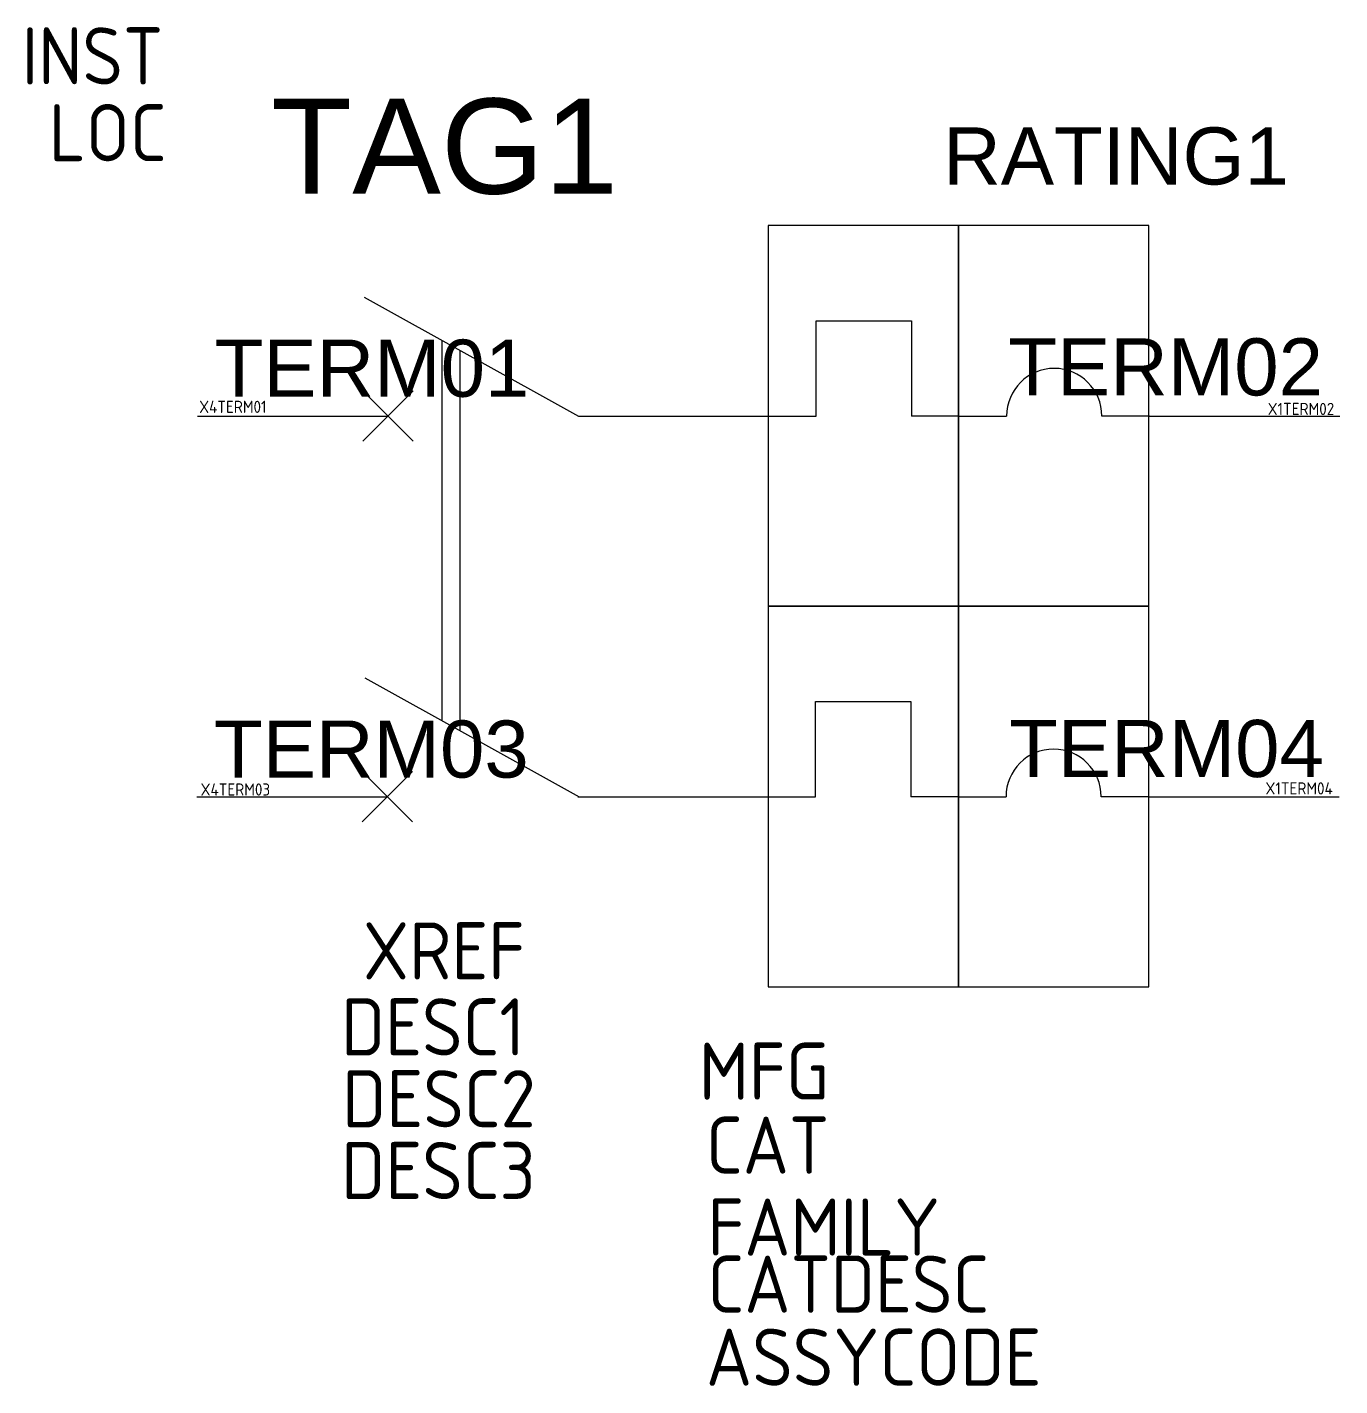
# Model space of a CAD drawing. Header units: millimetres. Extents: x -24.5 to 10, y -20.5 to 15.2.
import ezdxf
from ezdxf.enums import TextEntityAlignment as Align

# ---------------------------------------------------------------- set-up
doc = ezdxf.new("R2010")
doc.units = ezdxf.units.MM
doc.styles.get("Standard").update_dxf_attribs({"font": 'ARIAL.TTF'})
doc.styles.add('WD_IEC', font='ISOCP2.shx', dxfattribs={"width": 0.9, "height": 4})

msp = doc.modelspace()

# ---------------------------------------------------------------- linework, layer by layer
for p, q in [((-15.607, 8.125), (-9.982, 5)), ((-3.732, 5), (-3.732, 7.5)), ((-3.732, 7.5), (-1.232, 7.5)), ((-1.232, 7.5), (-1.232, 5)), ((-13.562, -3.001), (-13.562, 6.989)), ((-13.088, -3.265), (-13.088, 6.726)), ((-14.319, 4.337), (-15.645, 5.663)), ((-15.645, 4.337), (-14.319, 5.663)), ((-19.982, 5), (-14.982, 5)), ((-9.982, 5), (-4.982, 5)), ((-4.982, 5), (-3.732, 5)), ((0.018, 5), (-1.232, 5)), ((0.018, 5), (1.268, 5)), ((5.018, 5), (3.768, 5)), ((5.018, 5), (10.018, 5)), ((-15.589, -1.875), (-9.964, -5)), ((-3.749, -5), (-3.749, -2.5)), ((-3.749, -2.5), (-1.249, -2.5)), ((-1.249, -2.5), (-1.249, -5)), ((-14.336, -5.663), (-15.662, -4.337)), ((-15.662, -5.663), (-14.336, -4.337)), ((-19.999, -5), (-14.999, -5)), ((-9.999, -5), (-4.999, -5)), ((-4.999, -5), (-3.749, -5)), ((0.001, -5), (-1.249, -5)), ((0.001, -5), (1.251, -5)), ((5.001, -5), (3.751, -5)), ((5.001, -5), (10.001, -5))]:
    msp.add_line(p, q)
for points in [[(-5, 0.004), (0, 0.004), (0, 10.004), (-5, 10.004)], [(0, 0.004), (5, 0.004), (5, 10.004), (0, 10.004)], [(-5, -9.996), (0, -9.996), (0, 0.004), (-5, 0.004)], [(0, -9.996), (5, -9.996), (5, 0.004), (0, 0.004)]]:
    msp.add_lwpolyline(points, close=True)
for centre in [(2.518, 5), (2.501, -5)]:
    msp.add_arc(centre, 1.25, 0, 180)

# ---------------------------------------------------------------- texts
at = {"style": 'WD_IEC', "flags": 1}
for tag, height, p in [('INST', 1.5, (-20.883, 13.709)), ('LOC', 1.5, (-20.794, 11.692)), ('X1TERM02', 0.32, (9.871, 5.026)), ('X1TERM04', 0.32, (9.833, -4.942)), ('DESC1', 1.5, (-11.381, -11.797)), ('MFG', 1.5, (-3.39, -12.959)), ('DESC2', 1.5, (-11.103, -13.684)), ('CAT', 1.5, (-3.39, -14.902)), ('DESC3', 1.5, (-11.103, -15.57))]:
    msp.add_attdef(tag, text='', height=height, dxfattribs=at).set_placement(p, align=Align.RIGHT)
for tag, p, s, height in [('TAG1', (-18.054, 10.839), 'Q', 2.5), ('TERM01', (-19.534, 5.506), '1', 1.5), ('TERM03', (-19.551, -4.499), '3', 1.5)]:
    msp.add_attdef(tag, p, s, height=height)
for tag, text, p in [('RATING1', '', (8.682, 11.08)), ('TERM02', '2', (9.577, 5.54)), ('TERM04', '4', (9.599, -4.484))]:
    msp.add_attdef(tag, text=text, height=1.5).set_placement(p, align=Align.RIGHT)
for tag, p, s, height in [('X4TERM01', (-19.939, 5.081), '', 0.32), ('X4TERM03', (-19.902, -4.971), '', 0.32), ('FAMILY', (-6.589, -17.054), 'CB_ACKO', 1.5), ('CATDESC', (-6.589, -18.554), '', 1.5), ('ASSYCODE', (-6.628, -20.472), '', 1.5)]:
    msp.add_attdef(tag, p, s, height=height, dxfattribs=at)
at = {"lineweight": 15, "style": 'WD_IEC', "flags": 1}
msp.add_attdef('XREF', text='', height=1.5, dxfattribs=at).set_placement((-11.381, -9.799), align=Align.RIGHT)

doc.saveas('drawing.dxf')
